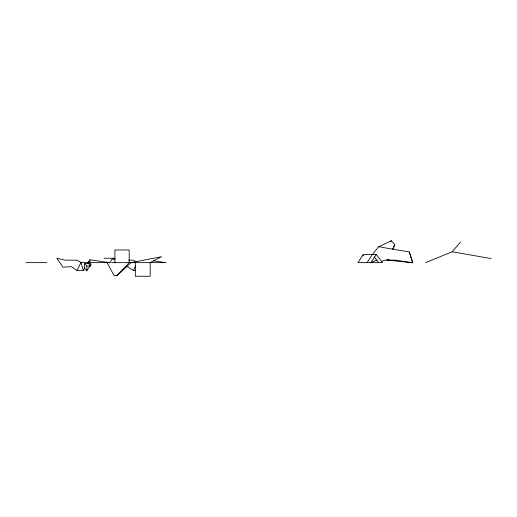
<?xml version="1.0" encoding="UTF-8"?>
<svg xmlns="http://www.w3.org/2000/svg" width="517" height="517" viewBox="0 0 517 517"><rect width="100%" height="100%" fill="white"/><g stroke="black" fill="none" stroke-linecap="round" stroke-linejoin="round"><path stroke-width="0.78" d="M363.115 255.967L363.289 254.48L376.208 254.48L382.464 262.642L357.99 262.642L363.289 254.48M115.117 258.901L112.015 259.114L110.005 262.642L89.906 262.642L88.627 263.599L84.568 263.599L86.817 266.009L90.365 266.126L90.882 264.265L89.079 262.339M393.017 248.903L394.729 244.774L391.395 240.741L378.748 246.699L372.369 254.48L367.07 262.642M378.748 246.699L392.707 249.2L394.729 244.774M76.988 270.449L83.289 270.449L81.033 262.52L76.988 260.167L65.207 260.167L56.902 258.248L63.016 267.218L71.262 266.643L76.988 270.449L81.033 262.52L89.906 262.642L89.906 259.793L109.63 262.642M126.167 266.746L127.667 266.643L133.392 270.449L135.751 265.822M83.289 270.449L84.943 267.787M87.819 263.159L89.906 259.793M84.568 263.599L84.568 268.388L86.817 270.798L90.882 264.265M370.902 262.642L376.208 254.48M425.614 262.642L452.162 251.792L460.569 241.93M107.084 262.642L114.063 275.6L116.978 275.6L129.192 262.642L129.192 249.97L114.897 249.97L114.897 262.642M390.303 241.833L391.395 240.741M116.978 275.6L131.085 262.642L161.543 256.71L150.208 262.642L150.208 276.259L135.331 276.259L135.331 262.642M370.657 262.642L377.029 260.09M381.462 261.505L385.003 260.09L394.839 260.09L412.708 262.759L409.296 251.921L392.707 249.2M389.269 259.818L386.865 260.09L412.708 262.759L409.296 251.921M104.117 258.248L114.244 258.248M128.681 260.167L133.392 260.167L136.087 261.738M25.85 262.642L46.821 262.642M111.685 262.642L166.041 262.642L153.413 260.82M133.392 270.449L135.758 270.449M452.162 251.792L491.15 258.578M114.819 258.597L113.313 258.248L114.186 259.528M374.295 256.994L378.631 262.642M88.627 263.599L90.365 266.126M88.627 261.854L88.627 263.017M86.817 266.009L86.817 270.798"/></g></svg>
